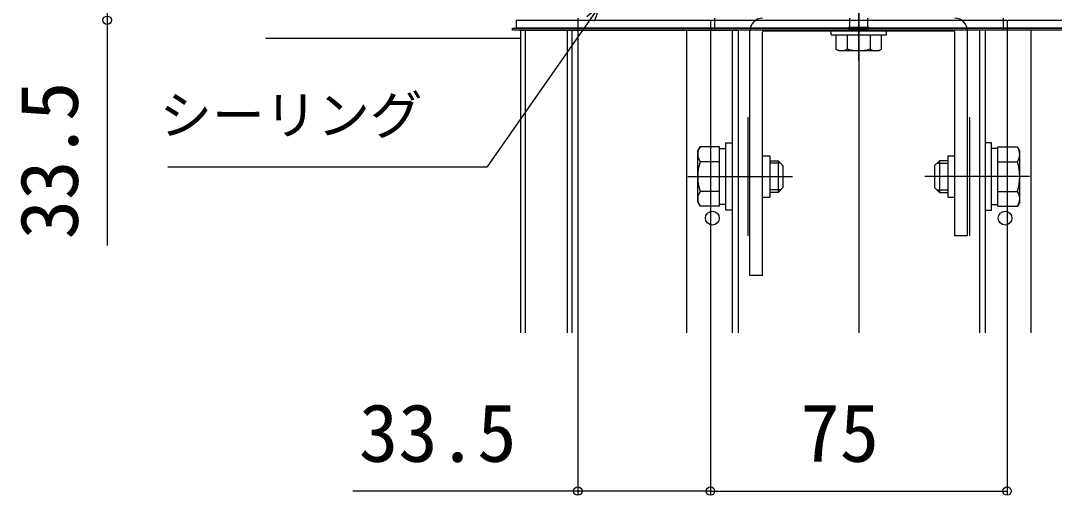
# Model space of a CAD drawing. Units: millimetres, scale not verified. Extents: x -875 to 875, y -1304 to 1297.
# Drawn here: x 400.6 to 662, y 237.2 to 357.2 of the extents above; entities that cross this region are included whole.
import ezdxf
from ezdxf.enums import TextEntityAlignment as Align

# ---------------------------------------------------------------- set-up
doc = ezdxf.new("R2010")
doc.units = ezdxf.units.MM
doc.header["$LTSCALE"] = 8
for name, color, linetype in [('0-4_YKK_12', 2, 'Continuous'), ('0-5_YKK_13', 4, 'Continuous'), ('0-7_YKK_D', 6, 'Continuous')]:
    doc.layers.add(name, color=color, linetype=linetype)
doc.styles.add('ＭＳ ゴシック', font='')
doc.styles.get('ＭＳ ゴシック').set_extended_font_data('MS Gothic')

msp = doc.modelspace()

# ---------------------------------------------------------------- linework, layer by layer
at = {"layer": '0-4_YKK_12'}
for p, q in [((612.5, 427.579), (612.5, 278.3)), ((527, 354.8), (527, 278.3)), ((527, 354.8), (582, 354.8)), ((528.2, 354.8), (528.2, 278.3)), ((538.8, 354.8), (538.8, 278.3)), ((540, 354.8), (540, 278.3)), ((656, 354.8), (569, 354.8)), ((569, 354.8), (569, 278.3)), ((580.5, 354.8), (580.5, 278.3)), ((582, 354.8), (582, 278.3)), ((582, 354.8), (582, 278.3)), ((643, 354.8), (643, 278.3)), ((698, 354.8), (643, 354.8)), ((643, 354.8), (643, 278.3)), ((644.5, 354.8), (644.5, 278.3)), ((656, 354.8), (656, 278.3)), ((462.5, 352.8), (527, 352.8)), ((584.5, 332.8), (584.5, 302.8)), ((640.5, 332.8), (640.5, 302.8))]:
    msp.add_line(p, q, dxfattribs=at)
for centre in [(575.5, 307.3), (649.5, 307.3)]:
    msp.add_circle(centre, 1.75, dxfattribs=at)
at = {"layer": '0-5_YKK_13'}
for p, q in [((612.5, 347.1), (612.5, 466.101)), ((576, 357.8), (576, 354.8)), ((609.9, 355.6), (615.1, 355.6)), ((609.9, 355.1), (609.9, 355.6)), ((610.25, 355.6), (610.25, 357.8)), ((614.75, 357.8), (614.75, 355.6)), ((615.1, 355.1), (615.1, 355.6)), ((649, 357.8), (649, 354.8)), ((585, 292.8), (585, 354.6)), ((588.2, 292.8), (588.2, 354.3)), ((588.5, 354.6), (636.5, 354.6)), ((605.5, 354.6), (619.5, 354.6)), ((605.5, 353.6), (605.5, 354.6)), ((605.5, 353.6), (619.5, 353.6)), ((606.75, 353.6), (606.75, 350.031)), ((606.75, 353.6), (618.25, 353.6)), ((609.613, 353.6), (609.613, 350.047)), ((609.9, 355.1), (615.1, 355.1)), ((610.25, 354.6), (610.25, 355.1)), ((614.75, 354.6), (614.75, 355.1)), ((615.387, 353.6), (615.387, 350.047)), ((618.25, 350.031), (618.25, 353.6)), ((619.5, 353.6), (619.5, 354.6)), ((636.8, 302.8), (636.8, 354.3)), ((640, 302.8), (640, 354.6)), ((607.5, 349.6), (606.75, 350.033)), ((617.5, 349.6), (607.5, 349.6)), ((617.5, 349.6), (618.25, 350.033)), ((571.8, 324.3), (572.381, 325.306)), ((571.8, 311.3), (571.8, 324.3)), ((577.3, 325.306), (572.381, 325.306)), ((577.3, 310.294), (577.3, 325.306)), ((577.3, 324.85), (578.9, 324.85)), ((647.7, 324.85), (646.1, 324.85)), ((647.7, 325.306), (652.619, 325.306)), ((647.7, 310.294), (647.7, 325.306)), ((653.2, 324.3), (652.619, 325.306)), ((653.2, 311.3), (653.2, 324.3)), ((577.3, 321.553), (572.381, 321.553)), ((577.3, 313.8), (577.3, 321.8)), ((588.2, 323), (590, 323)), ((590, 323), (590, 312.6)), ((590.1, 321.8), (592.1, 321.8)), ((592.1, 321.8), (592.1, 313.8)), ((593.3, 320.6), (592.1, 321.8)), ((631.7, 320.6), (632.9, 321.8)), ((634.9, 321.8), (632.9, 321.8)), ((632.9, 321.8), (632.9, 313.8)), ((635, 323), (635, 312.6)), ((635, 323), (636.8, 323)), ((647.7, 313.8), (647.7, 321.8)), ((647.7, 321.553), (652.619, 321.553)), ((592.748, 321.152), (590.1, 321.152)), ((593.3, 320.6), (593.3, 315)), ((631.7, 320.6), (631.7, 315)), ((632.252, 321.152), (634.9, 321.152)), ((569.3, 317.8), (595.8, 317.8)), ((655.7, 317.8), (629.2, 317.8)), ((577.3, 314.047), (572.381, 314.047)), ((592.748, 314.448), (590.1, 314.448)), ((592.1, 313.8), (590.1, 313.8)), ((593.3, 315), (592.1, 313.8)), ((631.7, 315), (632.9, 313.8)), ((632.252, 314.448), (634.9, 314.448)), ((632.9, 313.8), (634.9, 313.8)), ((647.7, 314.047), (652.619, 314.047)), ((571.8, 311.3), (572.381, 310.294)), ((588.2, 312.6), (590, 312.6)), ((635, 312.6), (636.8, 312.6)), ((653.2, 311.3), (652.619, 310.294)), ((577.3, 310.294), (572.381, 310.294)), ((578.9, 310.75), (577.3, 310.75)), ((646.1, 310.75), (647.7, 310.75)), ((647.7, 310.294), (652.619, 310.294)), ((640, 302.8), (636.8, 302.8)), ((588.2, 292.8), (585, 292.8))]:
    msp.add_line(p, q, dxfattribs=at)
for points in [[(526, 357.3), (699, 357.3), (699, 355.3), (526, 355.3)], [(525, 355.3), (700, 355.3), (700, 354.8), (525, 354.8)], [(580.5, 326.3), (580.5, 309.3), (578.9, 309.3), (578.9, 326.3)], [(644.5, 326.3), (644.5, 309.3), (646.1, 309.3), (646.1, 326.3)]]:
    msp.add_lwpolyline(points, close=True, dxfattribs=at)
for centre, radius, start, end in [((588.2, 354.6), 3.2, 90, 180), ((636.8, 354.6), 3.2, 0, 90), ((588.5, 354.3), 0.3, 90, 180), ((636.5, 354.3), 0.3, 0, 90), ((608.17, 352.156), 2.556, 236.25178, 304.38425), ((612.5, 359.153), 9.553, 252.41205, 287.58795), ((616.83, 352.156), 2.556, 235.61575, 303.74822), ((575.123, 323.429), 3.323, 145.61575, 214.38425), ((649.877, 323.429), 3.323, 325.61575, 34.38425), ((584.219, 317.8), 12.419, 162.41205, 197.58795), ((640.781, 317.8), 12.419, 342.41205, 17.58795), ((575.123, 312.171), 3.323, 145.61575, 214.38425), ((649.877, 312.171), 3.323, 325.61575, 34.38425)]:
    msp.add_arc(centre, radius, start, end, dxfattribs=at)
at = {"layer": '0-7_YKK_D'}
for p, q in [((541.5, 357.8), (541.5, 237.3)), ((575, 357.1), (575, 237.3)), ((575, 357.1), (575, 237.3)), ((650, 357.1), (650, 237.3)), ((575, 238.3), (650, 238.3))]:
    msp.add_line(p, q, dxfattribs=at)
for points in [[(422.5, 390.8), (422.5, 357.3), (422.5, 300.409)], [(547.117, 361.122), (544.679, 357.64), (518.45, 320.181), (437.812, 320.181)], [(543.746, 358.294), (547.117, 361.122), (545.612, 356.987)], [(575, 238.3), (541.5, 238.3), (484.609, 238.3)]]:
    msp.add_lwpolyline(points, dxfattribs=at)
for centre in [(422.5, 357.3), (541.5, 238.3), (575, 238.3), (575, 238.3), (650, 238.3)]:
    msp.add_circle(centre, 1.075, dxfattribs=at)

# ---------------------------------------------------------------- texts
at = {"layer": '0-7_YKK_D', "style": 'ＭＳ ゴシック'}
msp.add_text('33.5', height=14.66, rotation=90, dxfattribs=at).set_placement((419.5, 301.932), align=Align.BOTTOM_LEFT)
for s, height, p in [('シーリング', 9.751, (435.699, 325.531)), ('33.5', 14.66, (486.132, 241.3)), ('75', 14.66, (597.727, 241.3))]:
    msp.add_text(s, height=height, dxfattribs=at).set_placement(p, align=Align.BOTTOM_LEFT)

doc.saveas('drawing.dxf')
